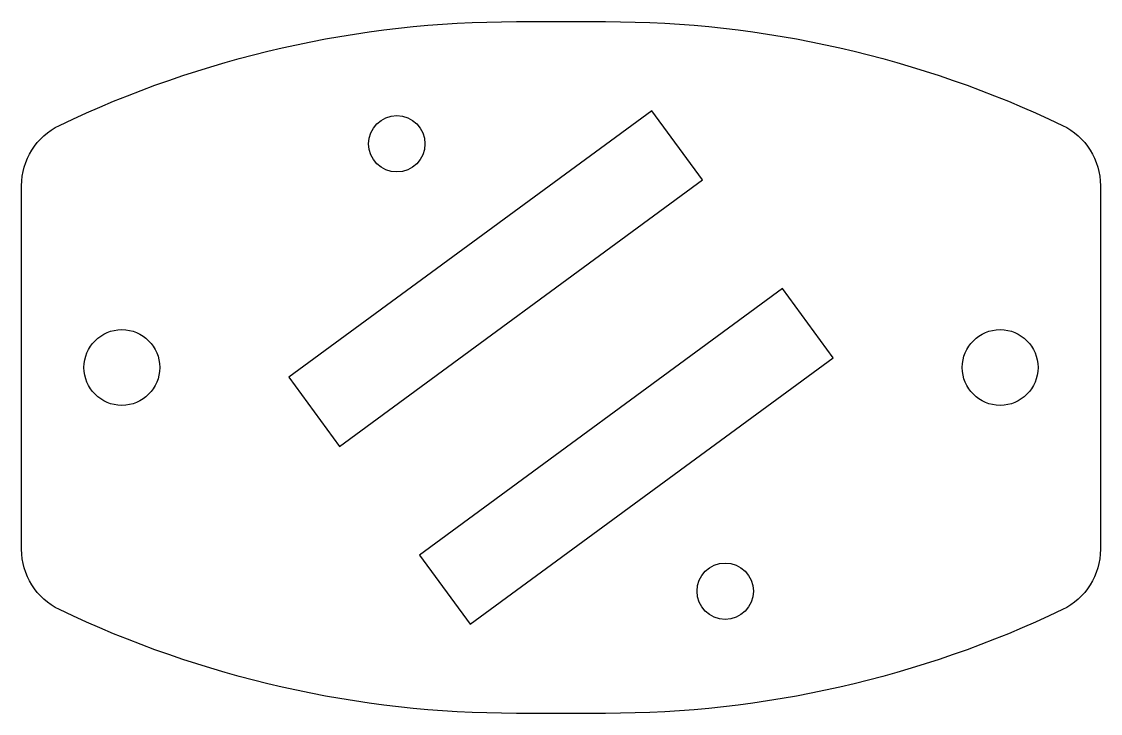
# Model space of a CAD drawing. Header units: millimetres. Extents: x -99.2 to -50.8, y -86.3 to -55.3.
import ezdxf

# ---------------------------------------------------------------- set-up
doc = ezdxf.new("R2010")
doc.units = ezdxf.units.MM
doc.layers.get('0').update_dxf_attribs({"linetype": 'CONTINUOUS'})

msp = doc.modelspace()

# ---------------------------------------------------------------- linework, layer by layer
msp.add_lwpolyline([(-97.504, -81.659, -0.288653), (-99.207, -78.953), (-99.207, -62.647, -0.288653), (-97.504, -59.941, -0.112151), (-77, -55.284), (-73, -55.284, -0.112151), (-52.496, -59.941, -0.288653), (-50.793, -62.647), (-50.793, -78.953, -0.288653), (-52.496, -81.659, -0.112151), (-73, -86.316), (-77, -86.316, -0.112151)], format="xyb", close=True)
for points in [[(-70.927, -59.284), (-87.207, -71.241), (-84.933, -74.338), (-68.653, -62.38)], [(-79.073, -82.316), (-62.793, -70.359), (-65.067, -67.262), (-81.347, -79.22)]]:
    msp.add_lwpolyline(points, close=True)
for centre, radius in [((-82.37, -60.766), 1.264), ((-94.707, -70.8), 1.7), ((-55.293, -70.8), 1.7), ((-67.63, -80.834), 1.264)]:
    msp.add_circle(centre, radius)

doc.saveas('drawing.dxf')
